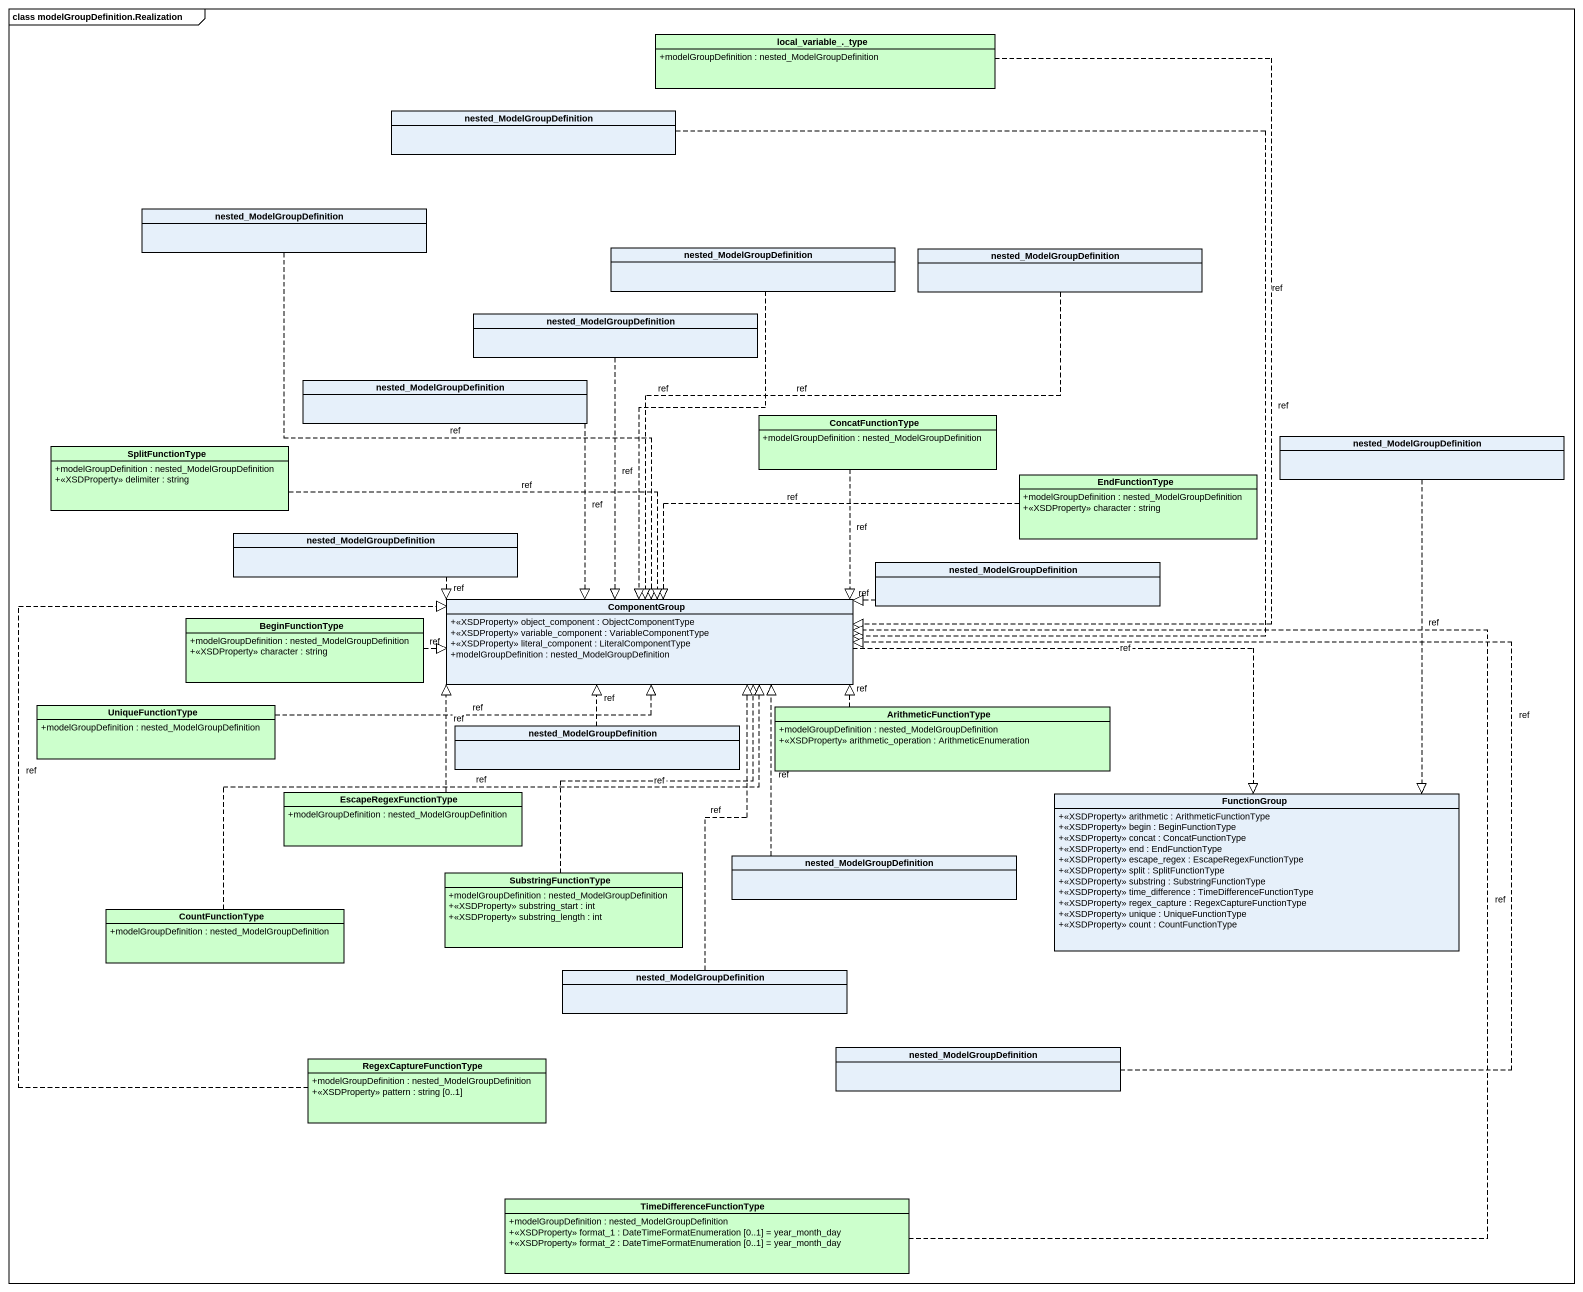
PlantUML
@startuml
mainframe class modelGroupDefinition.Realization
hide circle
hide empty members
skinparam classAttributeIconSize 0
class "local_variable_._type" as local_variable_type #CCFFCC {
  +modelGroupDefinition : nested_ModelGroupDefinition
}
class nested_ModelGroupDefinition
class "nested_ModelGroupDefinition" as nested_ModelGroupDefinition_2
class "nested_ModelGroupDefinition" as nested_ModelGroupDefinition_3
class "nested_ModelGroupDefinition" as nested_ModelGroupDefinition_4
class "nested_ModelGroupDefinition" as nested_ModelGroupDefinition_5
class "nested_ModelGroupDefinition" as nested_ModelGroupDefinition_6
class ConcatFunctionType #CCFFCC {
  +modelGroupDefinition : nested_ModelGroupDefinition
}
class "nested_ModelGroupDefinition" as nested_ModelGroupDefinition_7
class SplitFunctionType #CCFFCC {
  +modelGroupDefinition : nested_ModelGroupDefinition
  +<<XSDProperty>> delimiter : string
}
class EndFunctionType #CCFFCC {
  +modelGroupDefinition : nested_ModelGroupDefinition
  +<<XSDProperty>> character : string
}
class "nested_ModelGroupDefinition" as nested_ModelGroupDefinition_8
class "nested_ModelGroupDefinition" as nested_ModelGroupDefinition_9
class BeginFunctionType #CCFFCC {
  +modelGroupDefinition : nested_ModelGroupDefinition
  +<<XSDProperty>> character : string
}
class ComponentGroup {
  +<<XSDProperty>> object_component : ObjectComponentType
  +<<XSDProperty>> variable_component : VariableComponentType
  +<<XSDProperty>> literal_component : LiteralComponentType
  +modelGroupDefinition : nested_ModelGroupDefinition
}
class UniqueFunctionType #CCFFCC {
  +modelGroupDefinition : nested_ModelGroupDefinition
}
class ArithmeticFunctionType #CCFFCC {
  +modelGroupDefinition : nested_ModelGroupDefinition
  +<<XSDProperty>> arithmetic_operation : ArithmeticEnumeration
}
class "nested_ModelGroupDefinition" as nested_ModelGroupDefinition_10
class EscapeRegexFunctionType #CCFFCC {
  +modelGroupDefinition : nested_ModelGroupDefinition
}
class FunctionGroup {
  +<<XSDProperty>> arithmetic : ArithmeticFunctionType
  +<<XSDProperty>> begin : BeginFunctionType
  +<<XSDProperty>> concat : ConcatFunctionType
  +<<XSDProperty>> end : EndFunctionType
  +<<XSDProperty>> escape_regex : EscapeRegexFunctionType
  +<<XSDProperty>> split : SplitFunctionType
  +<<XSDProperty>> substring : SubstringFunctionType
  +<<XSDProperty>> time_difference : TimeDifferenceFunctionType
  +<<XSDProperty>> regex_capture : RegexCaptureFunctionType
  +<<XSDProperty>> unique : UniqueFunctionType
  +<<XSDProperty>> count : CountFunctionType
}
class "nested_ModelGroupDefinition" as nested_ModelGroupDefinition_11
class SubstringFunctionType #CCFFCC {
  +modelGroupDefinition : nested_ModelGroupDefinition
  +<<XSDProperty>> substring_start : int
  +<<XSDProperty>> substring_length : int
}
class CountFunctionType #CCFFCC {
  +modelGroupDefinition : nested_ModelGroupDefinition
}
class "nested_ModelGroupDefinition" as nested_ModelGroupDefinition_12
class RegexCaptureFunctionType #CCFFCC {
  +modelGroupDefinition : nested_ModelGroupDefinition
  +<<XSDProperty>> pattern : string [0..1]
}
class "nested_ModelGroupDefinition" as nested_ModelGroupDefinition_13
class TimeDifferenceFunctionType #CCFFCC {
  +modelGroupDefinition : nested_ModelGroupDefinition
  +<<XSDProperty>> format_1 : DateTimeFormatEnumeration [0..1] = year_month_day
  +<<XSDProperty>> format_2 : DateTimeFormatEnumeration [0..1] = year_month_day
}
local_variable_type ..|> ComponentGroup : ref
nested_ModelGroupDefinition ..|> ComponentGroup : ref
nested_ModelGroupDefinition_2 ..|> ComponentGroup : ref
nested_ModelGroupDefinition_3 ..|> ComponentGroup : ref
nested_ModelGroupDefinition_4 ..|> ComponentGroup : ref
nested_ModelGroupDefinition_5 ..|> ComponentGroup : ref
nested_ModelGroupDefinition_6 ..|> ComponentGroup : ref
ConcatFunctionType ..|> ComponentGroup : ref
nested_ModelGroupDefinition_7 ..|> FunctionGroup : ref
SplitFunctionType .right.|> ComponentGroup : ref
EndFunctionType .left.|> ComponentGroup : ref
nested_ModelGroupDefinition_8 .right.|> ComponentGroup : ref
nested_ModelGroupDefinition_9 .left.|> ComponentGroup : ref
BeginFunctionType .right.|> ComponentGroup : ref
ComponentGroup .right.|> FunctionGroup : ref
UniqueFunctionType .right.|> ComponentGroup : ref
ArithmeticFunctionType .left.|> ComponentGroup : ref
nested_ModelGroupDefinition_10 .up.|> ComponentGroup : ref
EscapeRegexFunctionType .up.|> ComponentGroup : ref
nested_ModelGroupDefinition_11 .up.|> ComponentGroup : ref
SubstringFunctionType .up.|> ComponentGroup : ref
CountFunctionType .up.|> ComponentGroup : ref
nested_ModelGroupDefinition_12 .up.|> ComponentGroup : ref
RegexCaptureFunctionType .up.|> ComponentGroup : ref
nested_ModelGroupDefinition_13 .up.|> ComponentGroup : ref
TimeDifferenceFunctionType .up.|> ComponentGroup : ref
@enduml
